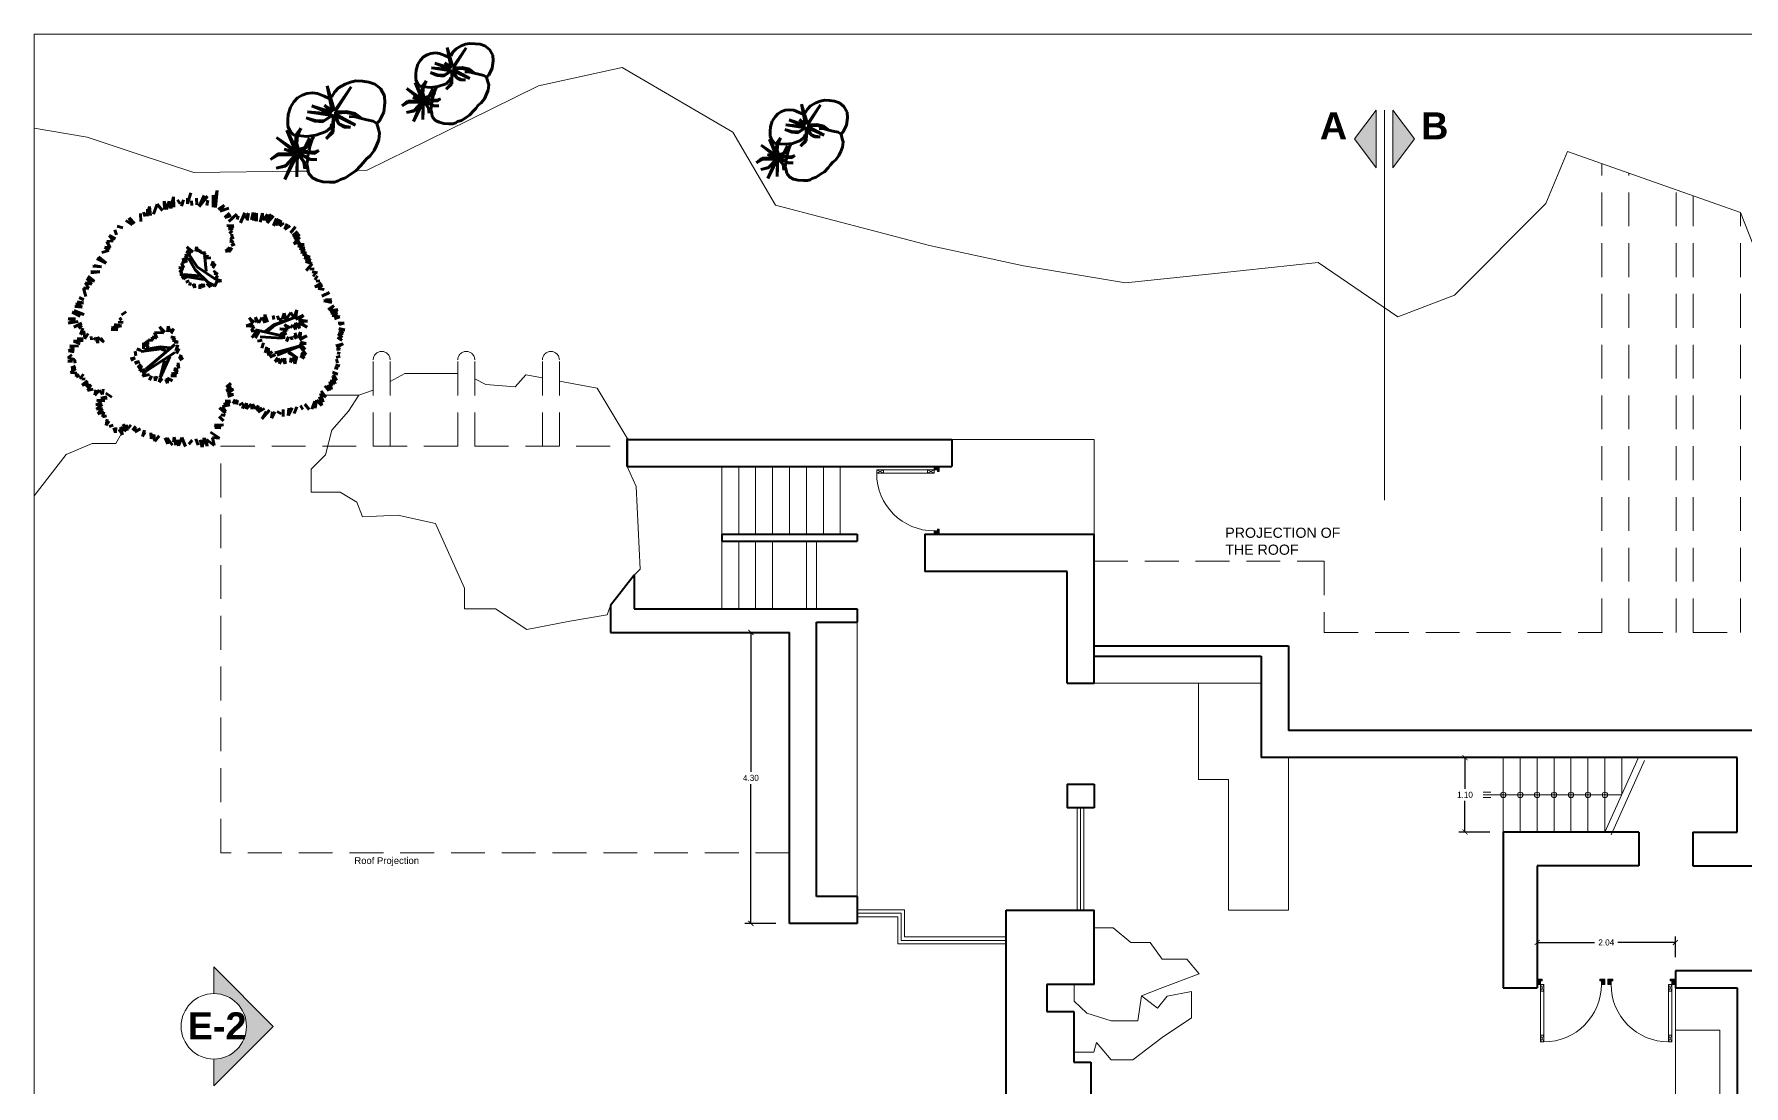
# Model space of a CAD drawing. Header units: metres. Extents: x 35.8 to 78.9, y 1.1 to 33.7.
# Drawn here: x 35.79 to 61.05, y 18.19 to 33.72 of the extents above; entities that cross this region are included whole.
import ezdxf

# ---------------------------------------------------------------- set-up
doc = ezdxf.new("R2010")
doc.units = ezdxf.units.M
doc.linetypes.add('DASHED', pattern=[0.75, 0.5, -0.25])
for name, color, linetype, lineweight in [('Ceco.NET 53', 254, 'Continuous', 9), ('doorswindows', 41, 'Continuous', 20), ('equipment', 40, 'Continuous', 15), ('names', 7, 'Continuous', 60), ('nivel', 30, 'Continuous', 13), ('plants', 83, 'Continuous', 60), ('projection', 134, 'DASHED', 9), ('texture', 253, 'Continuous', 9), ('topography', 132, 'Continuous', 15), ('wall high', 5, 'Continuous', 40)]:
    doc.layers.add(name, color=color, linetype=linetype, lineweight=lineweight)
doc.styles.add('AMBIENTE', font='arialbd.ttf', dxfattribs={"height": 0.2})
doc.styles.add('NPT', font='arial.ttf', dxfattribs={"height": 0.15})
doc.dimstyles.new('Ceco.NET', dxfattribs={"dimscale": 0.5, "dimtxt": 0.18, "dimasz": 0.15, "dimexe": 0.18, "dimexo": 0.4, "dimgap": 0.09, "dimtad": 0, "dimtih": 1, "dimtoh": 1, "dimzin": 0, "dimdsep": 46, "dimtxsty": 'Standard', "dimblk": 'ARCHTICK', "dimcen": 0.09, "dimclrd": 256, "dimclre": 256, "dimadec": 0, "dimazin": 0, "dimtfac": 1, "dimtofl": 0, "dimtmove": 0, "dimatfit": 3, "dimfxl": 1, "dimtolj": 1, "dimtzin": 0, "dimarcsym": 0})

# ---------------------------------------------------------------- blocks, each defined once
blk = doc.blocks.new('ARBRE10')
for p, q in [((-0.48, 1.688), (-0.485, 1.811)), ((-0.485, 1.811), (-0.451, 1.688)), ((-0.451, 1.688), (-0.411, 1.811)), ((-0.411, 1.811), (-0.387, 1.703)), ((-0.387, 1.703), (-0.347, 1.875)), ((-0.347, 1.875), (-0.342, 1.722)), ((-0.288, 1.831), (-0.249, 1.771)), ((-0.2, 1.831), (-0.229, 1.737)), ((-0.143, 1.771), (-0.092, 1.934)), ((-0.143, 1.854), (-0.143, 1.771)), ((-0.082, 1.816), (-0.077, 1.747)), ((-0.008, 1.858), (-0.004, 1.756)), ((0.028, 1.731), (0.105, 1.894)), ((0.152, 1.883), (0.028, 1.731)), ((0.145, 1.747), (0.159, 1.826)), ((0.235, 1.898), (0.239, 1.723)), ((0.239, 1.723), (0.297, 1.967)), ((0.297, 1.967), (0.272, 1.716)), ((-0.958, 1.462), (-1.052, 1.527)), ((-0.925, 1.48), (-1.005, 1.565)), ((-1.005, 1.565), (-0.958, 1.462)), ((-0.837, 1.629), (-0.83, 1.512)), ((-0.79, 1.651), (-0.768, 1.585)), ((-0.739, 1.592), (-0.706, 1.734)), ((-0.731, 1.694), (-0.739, 1.592)), ((-0.706, 1.734), (-0.688, 1.6)), ((-0.644, 1.618), (-0.593, 1.767)), ((-0.593, 1.767), (-0.51, 1.676)), ((0.312, 1.693), (0.4, 1.752)), ((0.4, 1.752), (0.341, 1.663)), ((0.341, 1.663), (0.469, 1.707)), ((0.479, 1.634), (0.41, 1.57)), ((0.41, 1.57), (0.504, 1.594)), ((0.588, 1.621), (0.468, 1.509)), ((0.607, 1.594), (0.592, 1.54)), ((0.704, 1.64), (0.639, 1.49)), ((0.72, 1.55), (0.76, 1.634)), ((0.76, 1.634), (0.74, 1.525)), ((0.804, 1.535), (0.828, 1.644)), ((0.828, 1.644), (0.833, 1.525)), ((0.833, 1.525), (0.878, 1.634)), ((0.878, 1.634), (0.878, 1.516)), ((0.931, 1.501), (0.966, 1.635)), ((0.966, 1.635), (0.97, 1.53)), ((0.97, 1.53), (1.04, 1.621)), ((1.04, 1.621), (1.015, 1.523)), ((1.015, 1.523), (1.093, 1.617)), ((1.093, 1.617), (1.033, 1.491)), ((1.033, 1.491), (1.128, 1.593)), ((1.173, 1.554), (1.128, 1.449)), ((1.128, 1.449), (1.201, 1.551)), ((1.201, 1.551), (1.163, 1.459)), ((1.163, 1.459), (1.236, 1.533)), ((1.236, 1.533), (1.222, 1.442)), ((-1.206, 1.256), (-1.299, 1.303)), ((-1.299, 1.303), (-1.239, 1.228)), ((-1.215, 1.387), (-1.192, 1.312)), ((-1.182, 1.443), (-1.098, 1.42)), ((0.437, 1.45), (0.541, 1.448)), ((0.541, 1.448), (0.462, 1.431)), ((0.462, 1.431), (0.534, 1.403)), ((0.534, 1.403), (0.462, 1.399)), ((0.479, 1.334), (0.519, 1.371)), ((0.541, 1.278), (0.487, 1.24)), ((0.492, 1.31), (0.534, 1.305)), ((0.492, 1.26), (0.541, 1.278)), ((1.222, 1.442), (1.282, 1.487)), ((1.328, 1.477), (1.296, 1.396)), ((1.373, 1.449), (1.296, 1.393)), ((1.454, 1.431), (1.38, 1.344)), ((1.415, 1.298), (1.482, 1.361)), ((1.482, 1.361), (1.422, 1.277)), ((1.422, 1.277), (1.513, 1.326)), ((1.517, 1.28), (1.429, 1.182)), ((1.513, 1.326), (1.436, 1.245)), ((1.436, 1.245), (1.517, 1.28)), ((-1.304, 1.083), (-1.407, 1.055)), ((-1.285, 1.12), (-1.365, 1.134)), ((-1.365, 1.134), (-1.304, 1.083)), ((-1.239, 1.228), (-1.332, 1.218)), ((-1.332, 1.218), (-1.285, 1.12)), ((-0.114, 1.031), (-0.18, 1.007)), ((-0.087, 1.043), (-0.162, 1.067)), ((-0.162, 1.067), (-0.114, 1.031)), ((-0.057, 1.061), (-0.153, 1.136)), ((-0.153, 1.136), (-0.087, 1.043)), ((-0.121, 1.03), (-0.001, 0.842)), ((-0.009, 1.136), (-0.021, 1.067)), ((0.015, 1.061), (-0.009, 1.136)), ((0.047, 1.094), (0.015, 1.061)), ((0.05, 1.049), (0.047, 1.094)), ((0.125, 1.055), (0.05, 1.049)), ((0.092, 1.01), (0.125, 1.055)), ((0.497, 1.07), (0.43, 1.1)), ((0.43, 1.1), (0.445, 1.055)), ((0.519, 1.092), (0.45, 1.122)), ((0.45, 1.122), (0.497, 1.07)), ((0.482, 1.124), (0.519, 1.092)), ((0.536, 1.208), (0.484, 1.221)), ((0.487, 1.24), (0.536, 1.208)), ((0.502, 1.159), (0.558, 1.179)), ((1.429, 1.182), (1.517, 1.217)), ((1.517, 1.217), (1.489, 1.172)), ((1.489, 1.172), (1.583, 1.172)), ((1.583, 1.172), (1.489, 1.154)), ((1.489, 1.154), (1.591, 1.119)), ((1.591, 1.119), (1.513, 1.112)), ((1.513, 1.112), (1.594, 1.084)), ((1.594, 1.084), (1.531, 1.059)), ((1.531, 1.059), (1.615, 1.045)), ((1.615, 1.045), (1.555, 1.028)), ((1.555, 1.028), (1.671, 0.986)), ((-1.571, 0.774), (-1.44, 0.769)), ((-1.44, 0.769), (-1.571, 0.755)), ((-1.412, 0.839), (-1.542, 0.853)), ((-1.528, 0.863), (-1.412, 0.839)), ((-1.346, 0.896), (-1.482, 0.966)), ((-1.458, 0.989), (-1.346, 0.896)), ((-0.197, 0.828), (-0.269, 0.831)), ((-0.269, 0.831), (-0.209, 0.81)), ((-0.209, 0.81), (-0.263, 0.765)), ((-0.263, 0.765), (-0.23, 0.771)), ((-0.23, 0.771), (-0.236, 0.708)), ((-0.141, 0.929), (-0.23, 0.896)), ((-0.23, 0.896), (-0.197, 0.828)), ((-0.132, 0.986), (-0.221, 0.938)), ((-0.221, 0.938), (-0.141, 0.929)), ((-0.18, 1.007), (-0.132, 0.986)), ((-0.128, 0.97), (-0.031, 0.797)), ((-0.031, 0.797), (0.179, 0.595)), ((-0.001, 0.842), (0.276, 0.655)), ((0.167, 0.992), (0.092, 1.01)), ((0.101, 0.971), (0.167, 0.992)), ((0.2, 0.974), (0.101, 0.971)), ((0.112, 0.985), (0.134, 0.775)), ((0.212, 0.858), (0.239, 0.926)), ((0.269, 0.888), (0.212, 0.858)), ((0.23, 0.822), (0.269, 0.888)), ((0.307, 0.735), (0.242, 0.78)), ((1.671, 0.986), (1.583, 0.979)), ((1.583, 0.979), (1.678, 0.937)), ((1.678, 0.937), (1.601, 0.922)), ((1.601, 0.922), (1.699, 0.887)), ((1.699, 0.887), (1.612, 0.786)), ((1.731, 0.814), (1.664, 0.807)), ((1.699, 0.768), (1.78, 0.754)), ((-1.602, 0.528), (-1.681, 0.528)), ((-1.681, 0.528), (-1.642, 0.401)), ((-1.554, 0.585), (-1.655, 0.603)), ((-1.655, 0.603), (-1.602, 0.528)), ((-1.515, 0.629), (-1.629, 0.668)), ((-1.629, 0.668), (-1.554, 0.585)), ((-1.611, 0.703), (-1.515, 0.629)), ((-0.236, 0.708), (-0.177, 0.726)), ((-0.177, 0.726), (-0.224, 0.675)), ((-0.224, 0.675), (-0.156, 0.687)), ((-0.156, 0.687), (-0.203, 0.657)), ((-0.195, 0.73), (0.037, 0.707)), ((-0.166, 0.7), (0.097, 0.655)), ((-0.117, 0.636), (-0.165, 0.616)), ((-0.096, 0.61), (-0.111, 0.565)), ((-0.066, 0.589), (-0.033, 0.532)), ((-0.033, 0.532), (-0.039, 0.589)), ((0.039, 0.517), (0.056, 0.583)), ((0.039, 0.577), (0.039, 0.517)), ((0.056, 0.583), (0.101, 0.541)), ((0.101, 0.541), (0.092, 0.589)), ((0.143, 0.595), (0.197, 0.541)), ((0.197, 0.541), (0.173, 0.604)), ((0.173, 0.604), (0.263, 0.559)), ((0.251, 0.744), (0.307, 0.735)), ((0.295, 0.63), (0.254, 0.553)), ((0.269, 0.657), (0.301, 0.711)), ((0.358, 0.633), (0.269, 0.657)), ((0.301, 0.627), (0.358, 0.633)), ((1.713, 0.701), (1.748, 0.747)), ((1.776, 0.708), (1.738, 0.649)), ((1.834, 0.607), (1.738, 0.547)), ((1.738, 0.547), (1.852, 0.571)), ((1.759, 0.631), (1.811, 0.635)), ((1.852, 0.571), (1.786, 0.523)), ((1.786, 0.523), (1.876, 0.505)), ((-1.699, 0.248), (-1.808, 0.253)), ((-1.681, 0.31), (-1.79, 0.292)), ((-1.79, 0.292), (-1.699, 0.248)), ((-1.773, 0.323), (-1.681, 0.31)), ((-1.742, 0.388), (-1.672, 0.353)), ((1.953, 0.463), (1.84, 0.409)), ((1.983, 0.361), (1.87, 0.338)), ((1.87, 0.338), (1.989, 0.314)), ((1.894, 0.355), (1.983, 0.361)), ((1.935, 0.212), (2.019, 0.272)), ((2.019, 0.272), (1.959, 0.188)), ((-1.799, 0.073), (-1.904, 0.073)), ((-1.904, 0.073), (-1.803, 0.047)), ((-1.803, 0.047), (-1.904, 0.008)), ((-1.904, 0.008), (-1.76, 0.034)), ((-1.668, 0.139), (-1.847, 0.174)), ((-1.847, 0.174), (-1.729, 0.113)), ((-1.703, 0.008), (-1.821, -0.049)), ((-1.817, 0.196), (-1.668, 0.139)), ((-1.165, 0.021), (-1.091, 0.025)), ((-1.148, 0.086), (-1.117, 0.056)), ((-1.117, 0.13), (-1.047, 0.178)), ((0.824, 0.004), (0.726, -0.028)), ((0.84, 0.02), (0.771, 0.086)), ((0.771, 0.086), (0.824, 0.004)), ((0.877, 0.02), (0.864, 0.098)), ((0.864, 0.098), (0.909, 0.016)), ((0.909, 0.016), (0.958, 0.094)), ((0.958, 0.094), (0.999, 0.012)), ((0.999, 0.012), (0.999, 0.139)), ((0.999, 0.139), (1.039, 0.025)), ((1.133, 0.061), (1.125, 0.122)), ((1.129, -0.015), (1.428, 0.086)), ((1.428, 0.086), (1.15, -0.021)), ((1.186, 0.118), (1.206, 0.057)), ((1.206, 0.057), (1.255, 0.069)), ((1.255, 0.069), (1.284, 0.159)), ((1.284, 0.159), (1.308, 0.061)), ((1.308, 0.061), (1.385, 0.167)), ((1.385, 0.167), (1.426, 0.09)), ((1.426, 0.09), (1.475, 0.204)), ((1.475, 0.204), (1.455, 0.069)), ((1.455, 0.069), (1.569, 0.126)), ((1.512, -0.069), (1.455, 0.012)), ((1.455, 0.012), (1.455, -0.085)), ((1.569, 0.126), (1.495, 0.057)), ((1.495, 0.057), (1.63, 0.037)), ((1.625, -0.049), (1.499, 0.02)), ((1.499, 0.02), (1.512, -0.069)), ((1.63, 0.037), (1.52, 0.029)), ((1.52, 0.029), (1.625, -0.049)), ((1.959, 0.188), (2.079, 0.212)), ((2.079, 0.212), (1.977, 0.158)), ((1.977, 0.158), (2.073, 0.164)), ((2.073, 0.164), (1.995, 0.122)), ((1.995, 0.122), (2.109, 0.104)), ((2.109, 0.104), (2.031, 0.074)), ((2.085, 0.009), (2.174, 0.009)), ((2.174, 0.009), (2.097, -0.009)), ((-1.685, -0.246), (-1.825, -0.259)), ((-1.69, -0.22), (-1.773, -0.224)), ((-1.773, -0.224), (-1.685, -0.246)), ((-1.703, -0.023), (-1.747, -0.071)), ((-1.69, -0.067), (-1.725, -0.159)), ((-1.725, -0.159), (-1.672, -0.102)), ((-1.672, -0.102), (-1.659, -0.22)), ((-1.659, -0.22), (-1.611, -0.141)), ((-1.567, -0.189), (-1.563, -0.237)), ((-1.497, -0.207), (-1.532, -0.233)), ((-1.489, -0.233), (-1.467, -0.285)), ((-1.467, -0.285), (-1.471, -0.198)), ((-1.471, -0.198), (-1.379, -0.272)), ((-1.379, -0.272), (-1.423, -0.207)), ((-1.27, -0.084), (-1.174, -0.084)), ((-1.266, -0.058), (-1.117, -0.032)), ((-1.174, -0.084), (-1.266, -0.058)), ((-1.117, -0.032), (-1.226, -0.01)), ((-0.724, -0.236), (-0.727, -0.308)), ((-0.653, -0.248), (-0.724, -0.236)), ((-0.596, -0.214), (-0.662, -0.192)), ((-0.662, -0.192), (-0.653, -0.248)), ((-0.497, -0.136), (-0.631, -0.127)), ((-0.631, -0.127), (-0.596, -0.214)), ((-0.475, -0.124), (-0.556, -0.046)), ((-0.556, -0.046), (-0.497, -0.136)), ((-0.428, -0.036), (-0.438, -0.117)), ((-0.4, -0.12), (-0.428, -0.036)), ((-0.344, -0.074), (-0.4, -0.12)), ((-0.325, -0.205), (-0.388, -0.195)), ((-0.385, -0.145), (-0.344, -0.074)), ((-0.366, -0.242), (-0.325, -0.205)), ((-0.282, -0.27), (-0.366, -0.242)), ((0.726, -0.028), (0.84, -0.041)), ((0.84, -0.041), (0.799, -0.106)), ((0.799, -0.106), (0.877, -0.11)), ((0.877, -0.11), (0.808, -0.203)), ((0.808, -0.203), (0.917, -0.118)), ((0.86, -0.087), (1.254, -0.177)), ((0.917, -0.118), (0.864, -0.212)), ((0.962, -0.24), (0.893, -0.256)), ((0.932, -0.195), (1.254, -0.212)), ((1, -0.114), (1.129, -0.015)), ((1.15, -0.021), (1.03, -0.117)), ((1.345, -0.077), (1.223, -0.073)), ((1.223, -0.073), (1.324, -0.094)), ((1.32, -0.138), (1.227, -0.203)), ((1.227, -0.203), (1.3, -0.203)), ((1.324, -0.094), (1.231, -0.151)), ((1.231, -0.151), (1.32, -0.138)), ((1.381, -0.061), (1.292, -0.012)), ((1.292, -0.012), (1.345, -0.077)), ((1.349, -0.195), (1.32, -0.26)), ((1.414, -0.016), (1.381, -0.061)), ((1.385, -0.187), (1.402, -0.236)), ((1.455, -0.085), (1.414, -0.016)), ((1.422, -0.171), (1.463, -0.22)), ((1.463, -0.22), (1.446, -0.134)), ((1.491, -0.208), (1.528, -0.122)), ((1.621, -0.179), (1.516, -0.244)), ((1.528, -0.122), (1.52, -0.22)), ((1.52, -0.22), (1.621, -0.179)), ((2.138, -0.248), (2.073, -0.201)), ((2.156, -0.141), (2.085, -0.147)), ((2.085, -0.147), (2.144, -0.201)), ((2.091, -0.069), (2.18, -0.087)), ((2.144, -0.201), (2.097, -0.195)), ((2.097, -0.195), (2.138, -0.248)), ((2.18, -0.087), (2.103, -0.093)), ((2.103, -0.093), (2.156, -0.141)), ((-1.852, -0.46), (-1.908, -0.504)), ((-1.908, -0.504), (-1.812, -0.526)), ((-1.817, -0.36), (-1.9, -0.399)), ((-1.9, -0.399), (-1.817, -0.412)), ((-1.755, -0.329), (-1.882, -0.325)), ((-1.882, -0.325), (-1.817, -0.36)), ((-1.825, -0.259), (-1.729, -0.294)), ((-0.983, -0.517), (-0.914, -0.504)), ((-0.914, -0.504), (-0.98, -0.535)), ((-0.918, -0.404), (-0.905, -0.473)), ((-0.889, -0.37), (-0.833, -0.395)), ((-0.832, -0.409), (-0.532, -0.372)), ((-0.724, -0.351), (-0.79, -0.283)), ((-0.79, -0.283), (-0.79, -0.37)), ((-0.78, -0.379), (-0.54, -0.342)), ((-0.727, -0.308), (-0.768, -0.261)), ((-0.768, -0.261), (-0.724, -0.351)), ((-0.757, -0.672), (-0.33, -0.304)), ((-0.75, -0.694), (-0.33, -0.424)), ((-0.547, -0.799), (-0.405, -0.484)), ((-0.54, -0.342), (-0.405, -0.357)), ((-0.532, -0.372), (-0.458, -0.402)), ((-0.338, -0.276), (-0.282, -0.27)), ((-0.316, -0.401), (-0.285, -0.311)), ((-0.269, -0.367), (-0.316, -0.401)), ((-0.304, -0.439), (-0.269, -0.367)), ((-0.26, -0.517), (-0.238, -0.457)), ((-0.207, -0.504), (-0.26, -0.517)), ((-0.257, -0.538), (-0.207, -0.504)), ((0.982, -0.281), (0.954, -0.362)), ((1.031, -0.342), (1.003, -0.427)), ((1.003, -0.427), (1.056, -0.358)), ((1.056, -0.358), (1.052, -0.468)), ((1.052, -0.468), (1.109, -0.407)), ((1.076, -0.493), (1.137, -0.452)), ((1.157, -0.456), (1.076, -0.493)), ((1.147, -0.428), (1.541, -0.32)), ((1.149, -0.558), (1.186, -0.497)), ((1.541, -0.32), (1.183, -0.464)), ((1.472, -0.496), (1.344, -0.404)), ((1.344, -0.428), (1.469, -0.499)), ((1.43, -0.497), (1.377, -0.574)), ((1.377, -0.574), (1.389, -0.501)), ((1.442, -0.594), (1.43, -0.497)), ((1.471, -0.484), (1.442, -0.594)), ((1.609, -0.293), (1.516, -0.293)), ((1.516, -0.293), (1.597, -0.379)), ((1.585, -0.509), (1.52, -0.472)), ((1.528, -0.273), (1.609, -0.293)), ((1.597, -0.379), (1.528, -0.346)), ((1.528, -0.346), (1.609, -0.452)), ((1.609, -0.452), (1.536, -0.432)), ((1.536, -0.432), (1.585, -0.509)), ((2.049, -0.326), (2.156, -0.296)), ((2.055, -0.499), (2.115, -0.476)), ((2.115, -0.374), (2.061, -0.374)), ((2.156, -0.296), (2.067, -0.35)), ((2.067, -0.35), (2.115, -0.374)), ((2.067, -0.428), (2.115, -0.44)), ((-1.908, -0.557), (-1.843, -0.552)), ((-1.791, -0.663), (-1.869, -0.722)), ((-1.869, -0.722), (-1.776, -0.727)), ((-1.86, -0.657), (-1.795, -0.627)), ((-1.86, -0.663), (-1.791, -0.663)), ((-1.812, -0.526), (-1.803, -0.583)), ((-1.776, -0.727), (-1.786, -0.786)), ((-1.786, -0.786), (-1.736, -0.757)), ((-1.731, -0.811), (-1.677, -0.742)), ((-0.921, -0.573), (-0.852, -0.557)), ((-0.852, -0.557), (-0.921, -0.588)), ((-0.833, -0.598), (-0.874, -0.651)), ((-0.874, -0.651), (-0.821, -0.616)), ((-0.821, -0.616), (-0.846, -0.698)), ((-0.846, -0.698), (-0.771, -0.676)), ((-0.771, -0.676), (-0.815, -0.722)), ((-0.815, -0.722), (-0.749, -0.691)), ((-0.749, -0.691), (-0.808, -0.772)), ((-0.808, -0.772), (-0.706, -0.751)), ((-0.48, -0.544), (-0.547, -0.799)), ((-0.381, -0.738), (-0.285, -0.719)), ((-0.304, -0.769), (-0.381, -0.738)), ((-0.344, -0.676), (-0.279, -0.673)), ((-0.285, -0.719), (-0.344, -0.676)), ((-0.279, -0.673), (-0.338, -0.66)), ((-0.291, -0.601), (-0.269, -0.654)), ((-0.269, -0.654), (-0.279, -0.579)), ((1.227, -0.525), (1.149, -0.558)), ((1.263, -0.513), (1.219, -0.59)), ((1.219, -0.59), (1.227, -0.525)), ((1.3, -0.594), (1.263, -0.513)), ((1.296, -0.509), (1.3, -0.594)), ((2.001, -0.715), (2.079, -0.745)), ((2.013, -0.751), (2.061, -0.84)), ((2.031, -0.649), (2.085, -0.661)), ((2.043, -0.613), (2.109, -0.619)), ((2.061, -0.523), (2.073, -0.583)), ((-1.652, -0.811), (-1.702, -0.816)), ((-1.618, -0.845), (-1.697, -0.905)), ((-1.697, -0.905), (-1.603, -0.88)), ((-1.603, -0.88), (-1.628, -0.939)), ((-1.628, -0.939), (-1.564, -0.9)), ((-1.564, -0.9), (-1.618, -0.984)), ((-1.618, -0.984), (-1.534, -0.964)), ((-1.499, -0.974), (-1.509, -1.053)), ((-1.509, -1.053), (-1.445, -0.979)), ((-1.445, -0.979), (-1.396, -1.043)), ((-1.396, -1.043), (-1.386, -0.964)), ((-0.674, -0.769), (-0.702, -0.832)), ((-0.618, -0.841), (-0.625, -0.779)), ((-0.596, -0.775), (-0.618, -0.841)), ((-0.562, -0.863), (-0.547, -0.804)), ((-0.515, -0.807), (-0.562, -0.863)), ((-0.462, -0.816), (-0.438, -0.875)), ((-0.438, -0.875), (-0.441, -0.804)), ((-0.441, -0.804), (-0.366, -0.844)), ((-0.391, -0.769), (-0.304, -0.769)), ((0.428, -0.992), (0.504, -0.929)), ((0.537, -0.964), (0.428, -0.992)), ((0.433, -0.937), (0.496, -0.877)), ((0.504, -0.929), (0.433, -0.937)), ((0.447, -1.033), (0.537, -0.964)), ((1.834, -0.99), (1.899, -1.085)), ((1.947, -0.99), (1.888, -0.918)), ((1.983, -0.972), (1.923, -0.912)), ((1.923, -0.912), (1.947, -0.99)), ((1.989, -0.912), (1.959, -0.852)), ((1.959, -0.852), (1.983, -0.972)), ((2.037, -0.888), (1.983, -0.828)), ((1.983, -0.828), (1.989, -0.912)), ((2.061, -0.84), (2.007, -0.774)), ((2.007, -0.774), (2.037, -0.888)), ((-1.411, -1.166), (-1.499, -1.196)), ((-1.499, -1.196), (-1.401, -1.191)), ((-1.401, -1.191), (-1.485, -1.26)), ((-1.485, -1.26), (-1.396, -1.25)), ((-1.366, -1.137), (-1.48, -1.127)), ((-1.48, -1.127), (-1.411, -1.166)), ((-1.396, -1.25), (-1.465, -1.329)), ((-1.332, -1.078), (-1.425, -1.097)), ((-1.425, -1.097), (-1.327, -1.102)), ((-1.351, -1.023), (-1.262, -1.082)), ((0.42, -1.322), (0.332, -1.243)), ((0.332, -1.243), (0.423, -1.298)), ((0.373, -1.221), (0.485, -1.199)), ((0.423, -1.298), (0.373, -1.221)), ((0.395, -1.194), (0.494, -1.145)), ((0.485, -1.199), (0.395, -1.194)), ((0.494, -1.145), (0.412, -1.139)), ((0.537, -1.044), (0.447, -1.033)), ((0.453, -1.074), (0.537, -1.044)), ((0.564, -1.119), (0.531, -1.178)), ((0.531, -1.178), (0.594, -1.13)), ((0.594, -1.13), (0.583, -1.193)), ((0.678, -1.167), (0.619, -1.2)), ((0.671, -1.252), (0.73, -1.174)), ((0.693, -1.182), (0.671, -1.252)), ((0.73, -1.174), (0.726, -1.255)), ((0.726, -1.255), (0.8, -1.185)), ((0.8, -1.185), (0.811, -1.263)), ((0.811, -1.263), (0.825, -1.189)), ((0.825, -1.189), (0.862, -1.252)), ((0.872, -1.271), (0.908, -1.205)), ((0.956, -1.247), (0.872, -1.271)), ((0.902, -1.307), (0.956, -1.247)), ((0.997, -1.253), (0.902, -1.307)), ((1.404, -1.241), (1.344, -1.354)), ((1.344, -1.354), (1.356, -1.247)), ((1.475, -1.229), (1.433, -1.324)), ((1.529, -1.205), (1.559, -1.265)), ((1.589, -1.187), (1.655, -1.265)), ((1.738, -1.145), (1.696, -1.259)), ((1.744, -1.247), (1.738, -1.145)), ((1.762, -1.127), (1.744, -1.247)), ((1.84, -1.205), (1.762, -1.127)), ((1.864, -1.157), (1.81, -1.079)), ((1.81, -1.079), (1.84, -1.205)), ((1.899, -1.085), (1.822, -1.032)), ((1.822, -1.032), (1.864, -1.157)), ((-1.465, -1.329), (-1.376, -1.3)), ((-1.376, -1.3), (-1.396, -1.374)), ((-1.396, -1.374), (-1.341, -1.359)), ((-1.327, -1.408), (-1.346, -1.502)), ((-1.346, -1.502), (-1.302, -1.438)), ((-1.243, -1.497), (-1.302, -1.517)), ((-1.05, -1.586), (-1.095, -1.482)), ((-1.045, -1.492), (-1.035, -1.576)), ((-0.981, -1.492), (-1.021, -1.547)), ((0.256, -1.497), (0.387, -1.494)), ((0.352, -1.535), (0.256, -1.497)), ((0.324, -1.371), (0.387, -1.434)), ((0.349, -1.347), (0.414, -1.355)), ((1.069, -1.277), (0.956, -1.402)), ((0.956, -1.402), (1.021, -1.295)), ((1.147, -1.301), (1.099, -1.396)), ((1.099, -1.396), (1.111, -1.301)), ((1.183, -1.295), (1.242, -1.33)), ((1.272, -1.265), (1.272, -1.372)), ((-1.233, -1.537), (-1.208, -1.611)), ((-1.208, -1.611), (-1.203, -1.532)), ((-1.159, -1.561), (-1.105, -1.641)), ((-1.105, -1.641), (-1.134, -1.527)), ((-1.134, -1.527), (-1.05, -1.586)), ((-0.907, -1.517), (-0.956, -1.571)), ((-0.838, -1.552), (-0.922, -1.596)), ((-0.922, -1.596), (-0.887, -1.552)), ((-0.779, -1.571), (-0.808, -1.665)), ((-0.808, -1.665), (-0.769, -1.601)), ((-0.685, -1.611), (-0.68, -1.7)), ((-0.68, -1.7), (-0.641, -1.636)), ((-0.641, -1.636), (-0.626, -1.734)), ((-0.626, -1.734), (-0.562, -1.655)), ((-0.473, -1.685), (-0.433, -1.774)), ((-0.433, -1.774), (-0.443, -1.685)), ((-0.443, -1.685), (-0.364, -1.794)), ((-0.35, -1.751), (-0.339, -1.675)), ((-0.339, -1.675), (-0.317, -1.795)), ((-0.317, -1.795), (-0.29, -1.713)), ((-0.29, -1.713), (-0.274, -1.803)), ((-0.274, -1.803), (-0.227, -1.68)), ((-0.227, -1.68), (-0.17, -1.814)), ((-0.072, -1.721), (-0.121, -1.778)), ((-0.017, -1.702), (0.016, -1.792)), ((0.046, -1.713), (0.076, -1.825)), ((0.076, -1.825), (0.106, -1.685)), ((0.106, -1.685), (0.15, -1.806)), ((0.15, -1.806), (0.136, -1.71)), ((0.136, -1.71), (0.251, -1.797)), ((0.33, -1.691), (0.196, -1.601)), ((0.251, -1.797), (0.229, -1.68)), ((0.229, -1.68), (0.33, -1.691)), ((0.261, -1.532), (0.352, -1.535))]:
    blk.add_line(p, q)
blk = doc.blocks.new('ARBUST10')
for p, q in [((-0.194, 0.681), (-0.23, 0.659)), ((-0.158, 0.693), (-0.194, 0.681)), ((-0.113, 0.699), (-0.158, 0.693)), ((-0.073, 0.693), (-0.113, 0.699)), ((-0.022, 0.672), (-0.073, 0.693)), ((0.017, 0.656), (-0.022, 0.672)), ((0.038, 0.569), (0.002, 0.753)), ((0.002, 0.753), (0.059, 0.56)), ((0.038, 0.669), (0.059, 0.705)), ((0.059, 0.56), (0.189, 0.747)), ((0.059, 0.705), (0.09, 0.738)), ((0.189, 0.747), (0.063, 0.551)), ((0.09, 0.738), (0.141, 0.768)), ((0.141, 0.768), (0.183, 0.783)), ((0.183, 0.783), (0.226, 0.792)), ((0.226, 0.792), (0.277, 0.789)), ((0.277, 0.789), (0.325, 0.783)), ((0.325, 0.783), (0.373, 0.768)), ((0.373, 0.768), (0.416, 0.732)), ((0.416, 0.732), (0.449, 0.675)), ((0.449, 0.675), (0.452, 0.62)), ((-0.285, 0.587), (-0.303, 0.53)), ((-0.258, 0.629), (-0.285, 0.587)), ((-0.23, 0.659), (-0.258, 0.629)), ((0.041, 0.523), (-0.152, 0.551)), ((-0.152, 0.551), (0.035, 0.536)), ((0.035, 0.536), (-0.119, 0.599)), ((-0.119, 0.599), (0.038, 0.548)), ((0.038, 0.548), (-0.019, 0.602)), ((-0.019, 0.602), (0.05, 0.557)), ((0.144, 0.545), (0.056, 0.539)), ((0.056, 0.539), (0.223, 0.448)), ((0.063, 0.551), (0.153, 0.554)), ((0.216, 0.533), (0.144, 0.545)), ((0.153, 0.554), (0.22, 0.539)), ((0.22, 0.539), (0.277, 0.496)), ((0.443, 0.548), (0.41, 0.481)), ((0.452, 0.62), (0.443, 0.548)), ((-0.239, 0.233), (-0.312, 0.409)), ((-0.312, 0.409), (-0.23, 0.239)), ((-0.303, 0.53), (-0.306, 0.49)), ((-0.306, 0.49), (-0.306, 0.439)), ((-0.306, 0.439), (-0.288, 0.4)), ((-0.288, 0.4), (-0.264, 0.372)), ((-0.239, 0.375), (-0.203, 0.424)), ((-0.203, 0.424), (-0.23, 0.366)), ((-0.094, 0.478), (-0.161, 0.505)), ((-0.161, 0.505), (-0.082, 0.481)), ((-0.034, 0.472), (-0.094, 0.478)), ((-0.082, 0.481), (-0.028, 0.481)), ((0.05, 0.527), (-0.034, 0.472)), ((-0.028, 0.481), (0.041, 0.523)), ((-0.007, 0.397), (0.029, 0.43)), ((0.029, 0.43), (0.038, 0.457)), ((0.041, 0.397), (0.05, 0.527)), ((0.053, 0.52), (0.047, 0.394)), ((0.09, 0.457), (0.053, 0.52)), ((0.223, 0.448), (0.066, 0.523)), ((0.066, 0.523), (0.093, 0.457)), ((0.132, 0.433), (0.09, 0.457)), ((0.093, 0.457), (0.135, 0.439)), ((0.183, 0.433), (0.132, 0.433)), ((0.135, 0.439), (0.183, 0.433)), ((0.174, 0.511), (0.21, 0.514)), ((0.21, 0.514), (0.268, 0.499)), ((0.277, 0.496), (0.216, 0.533)), ((0.268, 0.499), (0.31, 0.49)), ((0.31, 0.49), (0.361, 0.478)), ((0.361, 0.478), (0.389, 0.46)), ((0.41, 0.481), (0.386, 0.46)), ((0.389, 0.46), (0.401, 0.415)), ((0.401, 0.415), (0.41, 0.385)), ((-0.251, 0.236), (-0.393, 0.351)), ((-0.393, 0.351), (-0.245, 0.249)), ((-0.264, 0.372), (-0.242, 0.369)), ((-0.245, 0.315), (-0.239, 0.375)), ((-0.23, 0.239), (-0.245, 0.315)), ((-0.23, 0.366), (-0.236, 0.303)), ((-0.236, 0.303), (-0.221, 0.258)), ((-0.227, 0.366), (-0.158, 0.36)), ((-0.221, 0.258), (-0.173, 0.273)), ((-0.173, 0.273), (-0.137, 0.345)), ((-0.137, 0.345), (-0.164, 0.264)), ((-0.158, 0.36), (-0.088, 0.369)), ((-0.134, 0.282), (-0.14, 0.252)), ((-0.122, 0.312), (-0.134, 0.282)), ((-0.116, 0.336), (-0.122, 0.312)), ((-0.104, 0.36), (-0.116, 0.336)), ((-0.088, 0.369), (-0.007, 0.397)), ((-0.007, 0.342), (0.041, 0.397)), ((0.047, 0.394), (-0.007, 0.342)), ((0.386, 0.288), (0.367, 0.249)), ((0.404, 0.333), (0.386, 0.288)), ((0.41, 0.385), (0.404, 0.333)), ((-0.439, 0.179), (-0.384, 0.224)), ((-0.378, 0.215), (-0.439, 0.179)), ((-0.396, 0.113), (-0.321, 0.134)), ((-0.384, 0.224), (-0.233, 0.224)), ((-0.245, 0.215), (-0.378, 0.215)), ((-0.233, 0.224), (-0.333, 0.261)), ((-0.333, 0.261), (-0.251, 0.236)), ((-0.233, 0.215), (-0.327, 0.025)), ((-0.327, 0.025), (-0.248, 0.209)), ((-0.248, 0.209), (-0.324, 0.128)), ((-0.321, 0.134), (-0.245, 0.215)), ((-0.23, 0.224), (-0.236, 0.046)), ((-0.236, 0.046), (-0.233, 0.215)), ((-0.164, 0.264), (-0.233, 0.249)), ((-0.233, 0.249), (-0.094, 0.236)), ((-0.094, 0.227), (-0.23, 0.239)), ((-0.23, 0.239), (-0.125, 0.179)), ((-0.179, 0.158), (-0.23, 0.224)), ((-0.128, 0.179), (-0.224, 0.23)), ((-0.224, 0.23), (-0.176, 0.158)), ((-0.173, 0.107), (-0.179, 0.158)), ((-0.176, 0.158), (-0.173, 0.107)), ((-0.158, 0.146), (-0.152, 0.173)), ((-0.149, 0.107), (-0.158, 0.146)), ((-0.146, 0.218), (-0.152, 0.203)), ((-0.152, 0.173), (-0.149, 0.188)), ((-0.14, 0.23), (-0.146, 0.218)), ((-0.079, 0.179), (-0.128, 0.179)), ((-0.125, 0.179), (-0.079, 0.179)), ((-0.094, 0.236), (-0.064, 0.249)), ((-0.064, 0.249), (-0.094, 0.227)), ((0.283, 0.155), (0.262, 0.131)), ((0.307, 0.185), (0.283, 0.155)), ((0.337, 0.209), (0.307, 0.185)), ((0.367, 0.249), (0.337, 0.209)), ((-0.324, 0.128), (-0.396, 0.113)), ((-0.143, 0.073), (-0.149, 0.107)), ((-0.113, 0.037), (-0.143, 0.073)), ((-0.076, 0.019), (-0.113, 0.037)), ((-0.031, 0.007), (-0.076, 0.019)), ((0.02, 0.004), (-0.031, 0.007)), ((0.059, 0.004), (0.02, 0.004)), ((0.087, 0.013), (0.059, 0.004)), ((0.105, 0.025), (0.087, 0.013)), ((0.144, 0.037), (0.105, 0.025)), ((0.189, 0.067), (0.144, 0.037)), ((0.226, 0.091), (0.189, 0.067)), ((0.262, 0.131), (0.226, 0.091))]:
    blk.add_line(p, q)
blk = doc.blocks.new('start')
at = {"ltscale": 0.3}
for p, q in [((-0.038, -0.001), (-0.038, 0.111)), ((0.038, -0.001), (0.038, 0.111))]:
    blk.add_line(p, q, dxfattribs=at)
blk = doc.blocks.new('PUERTA')
at = {"layer": 'texture', "ltscale": 0.3}
h = blk.add_hatch(dxfattribs=at)
h.set_pattern_fill('ANSI31', color=256, scale=0.1, style=0)
h.set_pattern_definition([(315, (-170.025657, 504.958743), (-0.00883883476, -0.00883883476), [])])
h.paths.add_polyline_path([(0, 0), (0.05, 0), (0.075, 0), (0.075, 0.025), (0.05, 0.025), (0.05, 0.075), (0, 0.075)])
h.paths.add_polyline_path([(0.925, 0), (1, 0), (1, 0.075), (0.95, 0.075), (0.95, 0.025), (0.925, 0.025)])
for p, q in [((0.05, 0.075), (0.05, 0.925)), ((0.1, 0.925), (0.05, 0.925)), ((0.1, 0.825), (0.05, 0.825)), ((0.1, 0.075), (0.1, 0.925)), ((0, 0.075), (0.05, 0.075)), ((0, 0), (0.05, 0)), ((0.1, 0.175), (0.05, 0.175)), ((0.1, 0.075), (0.05, 0.075)), ((1, 0.075), (0.95, 0.075))]:
    blk.add_line(p, q)
at = {"ltscale": 0.3}
for p, q in [((0, 0.075), (0, 0)), ((0.05, 0.025), (0.05, 0.125)), ((0.075, 0.025), (0.05, 0.025)), ((0.075, 0), (0.05, 0)), ((0.075, 0.025), (0.075, 0)), ((0.95, 0.025), (0.925, 0.025)), ((0.925, 0.025), (0.925, 0)), ((0.95, 0.075), (0.95, 0.025)), ((1, 0.075), (1, 0)), ((0.925, 0), (1, 0))]:
    blk.add_line(p, q, dxfattribs=at)
at = {"layer": 'texture', "ltscale": 0.3}
for p, q in [((0.1, 0.825), (0.05, 0.925)), ((0.05, 0.825), (0.1, 0.925)), ((0.05, 0.075), (0.1, 0.175)), ((0.1, 0.075), (0.05, 0.175))]:
    blk.add_line(p, q, dxfattribs=at)
at = {"layer": 'texture'}
blk.add_arc((0.1, 0.075), 0.85, 0, 90, dxfattribs=at)
blk = doc.blocks.new('_ArchTick')
at = {"color": 0, "const_width": 0.15}
blk.add_lwpolyline([(-0.5, -0.5), (0.5, 0.5)], dxfattribs=at)
blk = doc.blocks.new('*D11')
at = {"layer": 'Defpoints', "color": 0, "ltscale": 0.3}
for p in [(46.95, 24.886), (46.38, 20.586), (46.95, 20.586)]:
    blk.add_point(p, dxfattribs=at)
at = {"layer": 'texture', "lineweight": -2, "ltscale": 0.3}
for p, q in [((46.75, 24.886), (46.29, 24.886)), ((46.38, 24.886), (46.38, 22.826)), ((46.38, 20.586), (46.38, 22.646)), ((46.75, 20.586), (46.29, 20.586))]:
    blk.add_line(p, q, dxfattribs=at)
at = {"layer": 'texture', "lineweight": -2, "ltscale": 0.3, "xscale": 0.075, "yscale": 0.075, "zscale": 0.075}
for p, rotation in [((46.38, 24.886), 90), ((46.38, 20.586), 270)]:
    blk.add_blockref('_ArchTick', p, dxfattribs=dict(at, rotation=rotation))
at = {"layer": 'texture', "color": 0, "ltscale": 0.3, "insert": (46.38, 22.736), "char_height": 0.09, "attachment_point": 5}
blk.add_mtext('\\A1;4.30', dxfattribs=at)
blk = doc.blocks.new('*D15')
at = {"layer": 'Defpoints', "color": 0, "ltscale": 0.3}
for p in [(57.995, 20.305), (57.995, 19.886), (60.037, 19.886)]:
    blk.add_point(p, dxfattribs=at)
at = {"layer": 'texture', "lineweight": -2, "ltscale": 0.3}
for p, q in [((57.995, 20.086), (57.995, 20.395)), ((57.995, 20.305), (58.844, 20.305)), ((60.037, 20.305), (59.189, 20.305)), ((60.037, 20.086), (60.037, 20.395))]:
    blk.add_line(p, q, dxfattribs=at)
at = {"layer": 'texture', "lineweight": -2, "ltscale": 0.3, "xscale": 0.075, "yscale": 0.075, "zscale": 0.075, "rotation": 180}
blk.add_blockref('_ArchTick', (57.995, 20.305), dxfattribs=at)
at = {"layer": 'texture', "lineweight": -2, "ltscale": 0.3, "xscale": 0.075, "yscale": 0.075, "zscale": 0.075}
blk.add_blockref('_ArchTick', (60.037, 20.305), dxfattribs=at)
at = {"layer": 'texture', "color": 0, "ltscale": 0.3, "insert": (59.016, 20.305), "char_height": 0.09, "attachment_point": 5}
blk.add_mtext('\\A1;2.04', dxfattribs=at)
blk = doc.blocks.new('*D16')
at = {"layer": 'Defpoints', "color": 0, "ltscale": 0.3}
for p in [(57.495, 23.036), (56.929, 21.936), (57.495, 21.936)]:
    blk.add_point(p, dxfattribs=at)
at = {"layer": 'texture', "lineweight": -2, "ltscale": 0.3}
for p, q in [((57.295, 23.036), (56.839, 23.036)), ((56.929, 23.036), (56.929, 22.576)), ((56.929, 21.936), (56.929, 22.396)), ((57.295, 21.936), (56.839, 21.936))]:
    blk.add_line(p, q, dxfattribs=at)
at = {"layer": 'texture', "lineweight": -2, "ltscale": 0.3, "xscale": 0.075, "yscale": 0.075, "zscale": 0.075}
for p, rotation in [((56.929, 23.036), 90), ((56.929, 21.936), 270)]:
    blk.add_blockref('_ArchTick', p, dxfattribs=dict(at, rotation=rotation))
at = {"layer": 'texture', "color": 0, "ltscale": 0.3, "insert": (56.929, 22.486), "char_height": 0.09, "attachment_point": 5}
blk.add_mtext('\\A1;1.10', dxfattribs=at)

msp = doc.modelspace()

# ---------------------------------------------------------------- hatches: boundary and pattern name
at = {"layer": 'Ceco.NET 53', "ltscale": 0.3}
h = msp.add_hatch(color=256, dxfattribs=at)
h.paths.add_polyline_path([(55.865, 31.751), (56.185, 32.176), (55.865, 32.6)])
h.paths.add_polyline_path([(55.619, 32.6), (55.299, 32.176), (55.619, 31.751)])
msp.add_hatch(color=256, dxfattribs=at).paths.add_polyline_path([(38.445, 18.583), (38.445, 18.189), (39.323, 19.066), (38.445, 19.944), (38.445, 19.55, -0.414214), (38.928, 19.066, -0.414214)])

# ---------------------------------------------------------------- linework, layer by layer
for p, q in [((55.299, 32.176), (55.619, 32.6)), ((55.619, 32.6), (55.619, 31.751)), ((55.742, 32.6), (55.742, 26.84)), ((55.865, 32.6), (55.865, 31.751)), ((56.185, 32.176), (55.865, 32.6)), ((55.619, 31.751), (55.299, 32.176)), ((55.865, 31.751), (56.185, 32.176)), ((38.445, 19.944), (39.323, 19.066)), ((38.445, 19.55), (38.445, 19.944)), ((39.323, 19.066), (38.445, 18.189)), ((38.445, 18.189), (38.445, 18.583))]:
    msp.add_line(p, q, dxfattribs=at)
msp.add_lwpolyline([(78.892, 1.123), (35.792, 1.123), (35.792, 33.723), (78.892, 33.723)], dxfattribs=at)
msp.add_circle((38.445, 19.066), 0.483, dxfattribs=at)
at = {"layer": 'doorswindows', "ltscale": 0.3}
for p, q in [((51.2, 22.292), (51.2, 20.782)), ((51.25, 22.292), (51.25, 20.782)), ((51.3, 22.292), (51.3, 20.782))]:
    msp.add_line(p, q, dxfattribs=at)
at = {"layer": 'doorswindows'}
for p, q in [((48.65, 20.786), (47.95, 20.786)), ((48.6, 20.736), (47.95, 20.736)), ((48.6, 20.336), (48.6, 20.736)), ((48.65, 20.386), (48.65, 20.786)), ((48.55, 20.686), (47.95, 20.686)), ((48.55, 20.286), (48.55, 20.686)), ((50.15, 20.286), (48.55, 20.286)), ((50.15, 20.336), (48.6, 20.336)), ((50.15, 20.386), (48.65, 20.386))]:
    msp.add_line(p, q, dxfattribs=at)
at = {"layer": 'equipment', "ltscale": 0.3}
for p, q in [((51.45, 24.136), (53.92, 24.136)), ((60.037, 19.636), (60.037, 19.008)), ((60.037, 19.008), (60.693, 19.008)), ((60.037, 19.008), (60.037, 17.386)), ((60.693, 19.008), (60.693, 17.386))]:
    msp.add_line(p, q, dxfattribs=at)
at = {"layer": 'nivel', "ltscale": 0.3}
for p, q in [((51.45, 27.736), (49.35, 27.736)), ((51.45, 26.336), (51.45, 27.736)), ((47.2, 25.236), (47.2, 26.236)), ((47.35, 25.236), (47.35, 26.236))]:
    msp.add_line(p, q, dxfattribs=at)
at = {"layer": 'nivel'}
for p, q in [((45.95, 26.336), (45.95, 27.336)), ((46.2, 26.336), (46.2, 27.336)), ((46.45, 26.336), (46.45, 27.336)), ((46.7, 26.336), (46.7, 27.336)), ((46.95, 26.336), (46.95, 27.336)), ((47.2, 26.336), (47.2, 27.336)), ((47.45, 26.336), (47.45, 27.336)), ((47.7, 26.336), (47.7, 27.336)), ((45.95, 26.236), (45.95, 25.236)), ((46.2, 26.236), (46.2, 25.236)), ((46.45, 26.236), (46.45, 25.236)), ((46.7, 26.236), (46.7, 25.236)), ((57.495, 23.036), (57.495, 21.936)), ((57.745, 23.036), (57.745, 21.936)), ((57.995, 23.036), (57.995, 21.936)), ((58.245, 23.036), (58.245, 21.936)), ((58.495, 23.036), (58.495, 21.936)), ((58.745, 23.036), (58.745, 21.936)), ((58.995, 23.036), (58.995, 21.936)), ((59.245, 23.036), (59.245, 22.492))]:
    msp.add_line(p, q, dxfattribs=at)
at = {"layer": 'projection'}
for p, q in [((58.95, 24.886), (58.95, 31.813)), ((59.35, 24.886), (59.35, 31.672)), ((60.05, 24.886), (60.05, 31.424)), ((60.3, 24.886), (60.3, 31.335)), ((61, 24.886), (61, 31.087)), ((40.8, 27.636), (40.8, 28.911)), ((41.05, 27.636), (41.05, 28.911)), ((42.05, 27.636), (42.05, 28.911)), ((42.3, 27.636), (42.3, 28.911)), ((43.3, 27.636), (43.3, 28.911)), ((43.55, 27.636), (43.55, 28.911)), ((38.55, 21.63), (38.55, 27.636)), ((38.55, 27.636), (44.55, 27.636)), ((51.45, 25.937), (54.85, 25.937)), ((54.85, 25.937), (54.85, 24.886)), ((54.85, 24.886), (58.95, 24.886)), ((59.35, 24.886), (60.05, 24.886)), ((60.3, 24.886), (61, 24.886)), ((46.95, 21.63), (38.55, 21.63))]:
    msp.add_line(p, q, dxfattribs=at)
for centre in [(40.925, 28.911), (42.175, 28.911), (43.425, 28.911)]:
    msp.add_arc(centre, 0.125, 360, 180, dxfattribs=at)
at = {"layer": 'texture', "ltscale": 0.3}
for p, q in [((47.95, 25.036), (47.95, 20.986)), ((57.198, 22.486), (59.243, 22.486))]:
    msp.add_line(p, q, dxfattribs=at)
for centre in [(57.495, 22.486), (57.745, 22.486), (57.995, 22.486), (58.245, 22.486), (58.495, 22.486), (58.745, 22.486), (58.995, 22.486)]:
    msp.add_circle(centre, 0.04, dxfattribs=at)
at = {"layer": 'topography', "ltscale": 0.3}
for p, q in [((43.241, 32.958), (44.479, 33.23)), ((44.479, 33.23), (45.377, 32.705)), ((42.215, 32.454), (43.241, 32.958)), ((45.377, 32.705), (46.113, 32.275)), ((35.792, 32.335), (36.575, 32.203)), ((40.71, 31.715), (42.215, 32.454)), ((36.575, 32.203), (37.329, 31.952)), ((46.113, 32.275), (46.742, 31.198)), ((37.329, 31.952), (38.148, 31.679)), ((58.125, 31.22), (58.445, 31.992)), ((38.148, 31.679), (39.7, 31.7)), ((39.7, 31.7), (39.84, 31.702)), ((40.552, 31.712), (40.71, 31.715)), ((46.742, 31.198), (48.251, 30.803)), ((58.125, 31.22), (56.773, 29.868)), ((48.251, 30.803), (49.019, 30.603)), ((49.019, 30.603), (50.407, 30.301)), ((53.281, 30.193), (54.758, 30.349)), ((54.758, 30.349), (55.939, 29.548)), ((50.407, 30.301), (51.916, 30.05)), ((51.916, 30.05), (53.281, 30.193)), ((56.773, 29.868), (55.939, 29.548)), ((41.269, 28.709), (41.05, 28.592)), ((41.781, 28.709), (41.269, 28.709)), ((42.05, 28.709), (41.781, 28.709)), ((42.464, 28.55), (42.3, 28.632)), ((42.896, 28.516), (42.464, 28.55)), ((43.056, 28.692), (42.896, 28.516)), ((43.3, 28.645), (43.056, 28.692)), ((44.11, 28.492), (43.55, 28.598)), ((40.586, 28.391), (40.028, 28.391)), ((40.434, 28.153), (40.586, 28.391)), ((40.8, 28.462), (40.586, 28.391)), ((44.11, 28.492), (44.55, 27.756)), ((40.189, 27.874), (40.434, 28.153)), ((37.083, 27.822), (37, 27.675)), ((37.116, 27.882), (37.088, 27.832)), ((37.154, 27.95), (37.129, 27.905)), ((40.093, 27.508), (40.189, 27.874)), ((36.647, 27.675), (36.265, 27.515)), ((37, 27.675), (36.647, 27.675)), ((36.265, 27.515), (35.792, 26.903)), ((39.883, 27.298), (40.093, 27.508)), ((39.883, 26.958), (39.883, 27.298)), ((44.55, 27.336), (44.685, 27.043)), ((44.685, 27.043), (44.746, 25.818)), ((40.312, 26.958), (39.883, 26.958)), ((40.556, 26.809), (40.312, 26.958)), ((40.644, 26.591), (40.556, 26.809)), ((41.166, 26.618), (40.644, 26.591)), ((41.722, 26.494), (41.166, 26.618)), ((42.15, 25.539), (41.722, 26.494)), ((44.746, 25.818), (44.657, 25.733)), ((42.15, 25.233), (42.15, 25.539)), ((44.307, 25.283), (44.257, 25.146)), ((42.605, 25.233), (42.15, 25.233)), ((43.068, 24.928), (42.605, 25.233)), ((43.706, 25.05), (43.068, 24.928)), ((44.257, 25.146), (43.706, 25.05)), ((52.991, 24.136), (52.991, 22.715)), ((54.32, 23.036), (54.32, 20.782)), ((58.995, 21.936), (59.491, 23.036)), ((59.087, 21.895), (59.582, 22.995)), ((52.991, 22.715), (53.436, 22.715)), ((53.436, 22.715), (53.436, 20.782)), ((53.436, 20.782), (54.32, 20.782)), ((51.45, 20.521), (51.733, 20.521)), ((51.733, 20.521), (51.991, 20.304)), ((51.991, 20.304), (52.28, 20.304)), ((52.28, 20.304), (52.456, 20.057)), ((52.456, 20.057), (52.818, 20.057)), ((52.818, 20.057), (53.004, 19.84)), ((53.004, 19.84), (52.425, 19.623)), ((51.154, 19.437), (51.154, 19.686)), ((52.148, 19.519), (52.094, 19.149)), ((52.425, 19.623), (52.148, 19.519)), ((52.148, 19.519), (52.384, 19.334)), ((52.384, 19.334), (52.528, 19.51)), ((52.528, 19.51), (52.89, 19.582)), ((52.89, 19.582), (52.89, 19.19)), ((51.34, 19.262), (51.154, 19.437)), ((51.702, 19.149), (51.34, 19.262)), ((52.094, 19.149), (51.702, 19.149)), ((52.89, 19.19), (52.456, 18.901)), ((51.485, 18.829), (51.444, 18.684)), ((51.702, 18.571), (51.485, 18.829)), ((52.456, 18.901), (52.022, 18.571)), ((51.444, 18.684), (51.15, 18.684)), ((52.022, 18.571), (51.702, 18.571))]:
    msp.add_line(p, q, dxfattribs=at)
at = {"layer": 'topography'}
for p, q in [((61, 31.087), (58.445, 31.992)), ((61.675, 29.364), (61, 31.087))]:
    msp.add_line(p, q, dxfattribs=at)
at = {"layer": 'wall high', "ltscale": 0.3}
for p, q in [((44.55, 27.756), (44.55, 27.336)), ((44.55, 27.336), (44.55, 27.386)), ((45.95, 26.336), (45.95, 26.236)), ((47.95, 26.336), (47.95, 26.236)), ((44.657, 25.733), (44.307, 25.283)), ((44.657, 25.733), (44.657, 25.236)), ((44.307, 25.283), (44.307, 24.886)), ((44.657, 25.236), (46.95, 25.236)), ((46.95, 25.236), (47.95, 25.236)), ((47.35, 25.036), (47.95, 25.036)), ((47.95, 25.236), (47.95, 25.036)), ((44.307, 24.886), (46.95, 24.886)), ((51.05, 22.642), (51.05, 22.292)), ((51.45, 22.642), (51.45, 22.292)), ((57.495, 21.936), (57.495, 21.436)), ((59.495, 21.936), (59.495, 21.436)), ((60.295, 21.936), (60.295, 21.436)), ((60.295, 21.936), (60.95, 21.936)), ((57.495, 21.436), (57.495, 19.636)), ((57.995, 21.436), (57.995, 19.636)), ((60.295, 21.436), (60.95, 21.436)), ((50.15, 20.782), (51.45, 20.782)), ((60.95, 19.886), (60.037, 19.886)), ((60.037, 19.886), (60.037, 19.636)), ((61.35, 19.886), (60.95, 19.886)), ((60.037, 19.636), (60.95, 19.636)), ((60.95, 19.636), (60.95, 17.386))]:
    msp.add_line(p, q, dxfattribs=at)
at = {"layer": 'wall high'}
for p, q in [((44.55, 27.736), (49.35, 27.736)), ((44.55, 27.386), (44.55, 27.736)), ((49.35, 27.736), (49.35, 27.336)), ((44.55, 27.336), (49.35, 27.336)), ((45.95, 26.336), (47.95, 26.336)), ((48.95, 26.336), (48.95, 25.786)), ((48.95, 26.336), (51.45, 26.336)), ((51.45, 24.136), (51.45, 26.336)), ((45.95, 26.236), (47.95, 26.236)), ((51.05, 25.786), (48.95, 25.786)), ((51.05, 24.136), (51.05, 25.786)), ((47.35, 20.986), (47.35, 25.036)), ((46.95, 20.586), (46.95, 24.886)), ((51.45, 24.686), (54.32, 24.686)), ((51.45, 24.536), (53.92, 24.536)), ((53.92, 24.536), (53.92, 23.036)), ((54.32, 24.686), (54.32, 23.436)), ((51.05, 24.136), (51.45, 24.136)), ((61.35, 23.436), (54.32, 23.436)), ((57.495, 23.036), (53.92, 23.036)), ((60.95, 23.036), (57.495, 23.036)), ((60.95, 21.936), (60.95, 23.036)), ((51.05, 22.642), (51.45, 22.642)), ((51.45, 22.292), (51.05, 22.292)), ((59.495, 21.936), (57.495, 21.936)), ((59.495, 21.436), (57.995, 21.436)), ((60.95, 21.436), (61.35, 21.436)), ((47.95, 20.986), (47.35, 20.986)), ((47.95, 20.986), (47.95, 20.586)), ((50.15, 17.636), (50.15, 20.782)), ((51.45, 19.686), (51.45, 20.782)), ((47.95, 20.586), (46.95, 20.586)), ((51.45, 19.686), (50.75, 19.686)), ((50.75, 19.686), (50.75, 19.286)), ((57.495, 19.636), (57.995, 19.636)), ((50.75, 19.286), (51.15, 19.286)), ((51.15, 19.286), (51.15, 18.536)), ((51.15, 18.536), (51.4, 18.536)), ((51.4, 18.536), (51.4, 17.636))]:
    msp.add_line(p, q, dxfattribs=at)

# ---------------------------------------------------------------- block references
at = {"layer": 'doorswindows', "ltscale": 0.3, "xscale": -1}
for p, rotation in [((49.163, 27.336), 90), ((57.995, 19.761), 180)]:
    msp.add_blockref('PUERTA', p, dxfattribs=dict(at, rotation=rotation))
at = {"layer": 'doorswindows', "ltscale": 0.3, "rotation": 180}
msp.add_blockref('PUERTA', (60.037, 19.761), dxfattribs=at)
at = {"layer": 'plants', "ltscale": 0.3}
for p, xscale, yscale, zscale in [((41.889, 32.394), 1.507219687127483, 1.507219687127483, 1.507219687127483), ((40.117, 31.531), 1.896457504559774, 1.896457504559774, 1.896457504559774), ((47.125, 31.554), 1.507219687127483, 1.507219687127483, 1.507219687127483)]:
    msp.add_blockref('ARBUST10', p, dxfattribs=dict(at, xscale=xscale, yscale=yscale, zscale=zscale))
msp.add_blockref('ARBRE10', (38.199, 29.445), dxfattribs=at)
at = {"layer": 'texture', "ltscale": 0.3, "rotation": 270}
msp.add_blockref('start', (57.198, 22.486), dxfattribs=at)

# ---------------------------------------------------------------- texts
at = {"layer": 'names', "ltscale": 0.3, "attachment_point": 1}
for s, insert, char_height, width, style in [('A', (54.785, 32.569), 0.4, 0.4062, 'AMBIENTE'), ('B', (56.28, 32.569), 0.4, 0.4062, 'AMBIENTE'), ('PROJECTION OF THE ROOF', (53.388, 26.433), 0.15, 1.80225, 'NPT'), ('E-2', (38.059, 19.273), 0.4, 0.4062, 'AMBIENTE')]:
    msp.add_mtext(s, dxfattribs=dict(at, insert=insert, char_height=char_height, width=width, style=style))
at = {"layer": 'names', "ltscale": 0.3, "insert": (40.522, 21.565), "char_height": 0.1, "attachment_point": 1, "style": 'NPT'}
msp.add_mtext('Roof Projection', dxfattribs=at)

# ---------------------------------------------------------------- dimensions: what is measured, and where the dimension line sits
at = {"layer": 'texture', "ltscale": 0.3}
for p1, p2, distance, picture, middle in [((46.95, 24.886), (46.95, 20.586), -0.57, '*D11', (46.38, 22.736)), ((57.495, 23.036), (57.495, 21.936), -0.566, '*D16', (56.929, 22.486)), ((60.037, 19.886), (57.995, 19.886), -0.419, '*D15', (59.016, 20.305))]:
    dim = msp.add_aligned_dim(p1=p1, p2=p2, distance=distance, dimstyle='Ceco.NET', dxfattribs=at)
    dim.commit()
    dim.dimension.update_dxf_attribs({"geometry": picture, "text_midpoint": middle})

doc.saveas('drawing.dxf')
